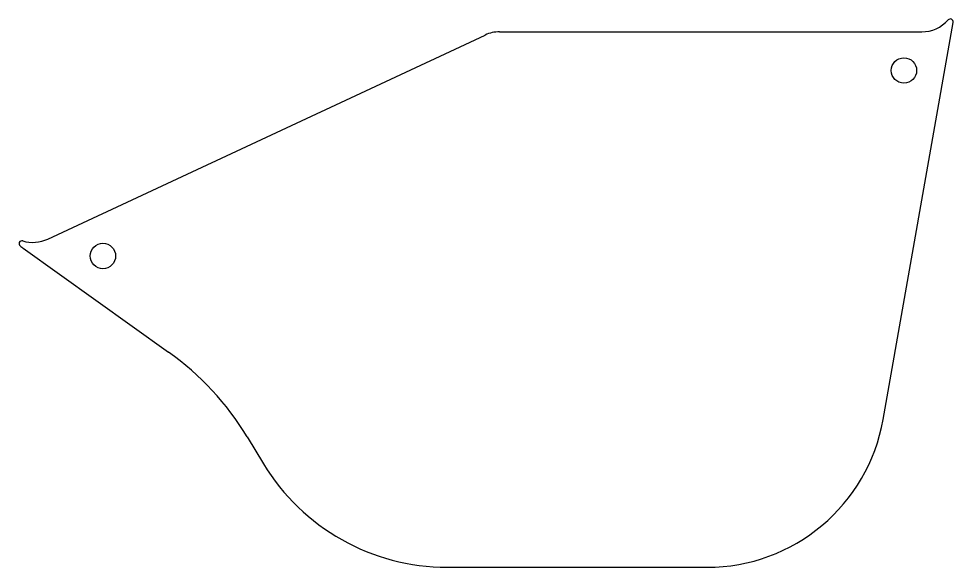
# Model space of a CAD drawing. Extents: x -157 to 9, y -105 to -7.
import ezdxf

# ---------------------------------------------------------------- set-up
doc = ezdxf.new("R2010")
doc.units = 0
doc.layers.get('0').update_dxf_attribs({"linetype": 'continuous'})

# ---------------------------------------------------------------- blocks, each defined once
blk = doc.blocks.new('PART__FEATURE')
at = {"color": 0}
for p, q in [((-3.67, -78.54), (8.76, -8.1)), ((-71.73, -9.78), (3.18, -9.78)), ((-151.92, -46.55), (-74.31, -10.35)), ((-156.27, -48.19), (-130.48, -66.6)), ((-116.54, -81.63), (-113.64, -86.41)), ((-81.05, -104.78), (-34.93, -104.78))]:
    blk.add_line(p, q, dxfattribs=at)
for centre in [(0.03, -16.64), (-142.13, -49.55)]:
    blk.add_circle(centre, 2.25, dxfattribs=at)
for centre, radius, start, end in [((3.18, -3.48), 6.3, -90, -41.7132), ((8.26, -8.01), 0.508, -10, 138.2868), ((-71.73, -15.88), 6.1, 90, 115.0063), ((-156.52, -47.37), 0.508, 73.41, -128.7123), ((-148.89, -37.85), 12.7, -128.7123, -125.5205), ((-154.58, -40.85), 6.29, -106.59, -64.9937), ((-159.99, -107.95), 50.8, 31.2052, 54.4795), ((-34.93, -73.03), 31.75, -90, -10), ((-81.05, -66.67), 38.1, -148.7948, -90)]:
    blk.add_arc(centre, radius, start, end, dxfattribs=at)

msp = doc.modelspace()

# ---------------------------------------------------------------- block references
at = {"color": 0}
msp.add_blockref('PART__FEATURE', (0, 0), dxfattribs=at)

doc.saveas('drawing.dxf')
